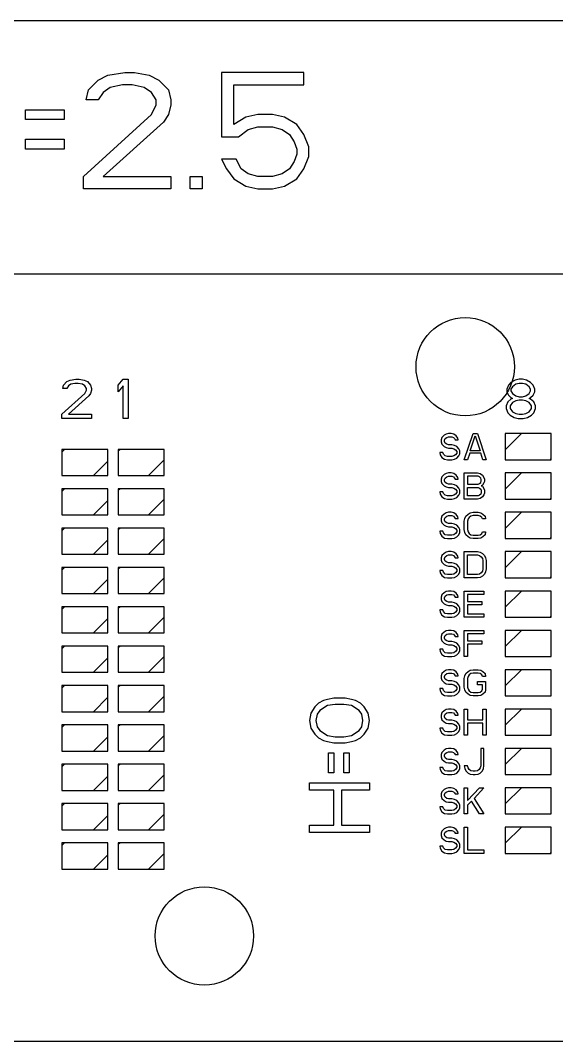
# Model space of a CAD drawing. Header units: millimetres. Extents: x 0 to 594, y 0 to 420.
# Drawn here: x 399.08 to 407.25, y 261.07 to 276.64 of the extents above; entities that cross this region are included whole.
import ezdxf

# ---------------------------------------------------------------- set-up
doc = ezdxf.new("R2010")
doc.units = ezdxf.units.MM
doc.header["$LTSCALE"] = 32.67
doc.layers.add('ASSEM_MEM', color=7, linetype='CONTINUOUS')

msp = doc.modelspace()

# ---------------------------------------------------------------- linework, layer by layer
at = {"layer": 'ASSEM_MEM', "color": 7, "linetype": 'CONTINUOUS'}
for p, q in [((339.092, 276.64), (430.842, 276.64)), ((400.265, 275.731), (400.413, 275.806)), ((400.413, 275.806), (400.671, 275.844)), ((400.671, 275.844), (400.818, 275.844)), ((400.818, 275.844), (401.04, 275.806)), ((401.04, 275.806), (401.187, 275.731)), ((403.4, 275.844), (402.146, 275.844)), ((402.146, 275.844), (402.146, 274.865)), ((403.4, 275.656), (403.4, 275.844)), ((400.118, 275.58), (400.265, 275.731)), ((400.45, 275.618), (400.339, 275.543)), ((400.634, 275.656), (400.45, 275.618)), ((400.781, 275.656), (400.634, 275.656)), ((400.966, 275.618), (400.781, 275.656)), ((401.076, 275.543), (400.966, 275.618)), ((401.187, 275.731), (401.335, 275.58)), ((402.33, 275.656), (403.4, 275.656)), ((402.33, 275.053), (402.33, 275.656)), ((400.081, 275.43), (400.118, 275.58)), ((400.339, 275.543), (400.265, 275.43)), ((401.15, 275.43), (401.076, 275.543)), ((401.335, 275.58), (401.371, 275.43)), ((399.159, 275.279), (399.749, 275.279)), ((399.159, 275.128), (399.159, 275.279)), ((399.749, 275.279), (399.749, 275.128)), ((400.265, 275.43), (400.081, 275.43)), ((401.076, 275.204), (401.15, 275.354)), ((401.15, 275.354), (401.15, 275.43)), ((401.371, 275.354), (401.335, 275.204)), ((401.371, 275.43), (401.371, 275.354)), ((399.749, 275.128), (399.159, 275.128)), ((400.044, 274.262), (401.076, 275.204)), ((401.335, 275.204), (401.261, 275.091)), ((402.515, 275.166), (402.33, 275.053)), ((402.699, 275.204), (402.515, 275.166)), ((402.92, 275.204), (402.699, 275.204)), ((403.105, 275.166), (402.92, 275.204)), ((403.289, 275.053), (403.105, 275.166)), ((401.261, 275.091), (400.339, 274.262)), ((402.404, 274.865), (402.551, 274.978)), ((402.551, 274.978), (402.699, 275.015)), ((402.699, 275.015), (402.92, 275.015)), ((402.92, 275.015), (403.068, 274.978)), ((403.068, 274.978), (403.178, 274.902)), ((403.4, 274.902), (403.289, 275.053)), ((399.159, 274.827), (399.749, 274.827)), ((399.159, 274.676), (399.159, 274.827)), ((399.749, 274.827), (399.749, 274.676)), ((402.146, 274.865), (402.404, 274.865)), ((403.178, 274.902), (403.252, 274.789)), ((403.473, 274.714), (403.4, 274.902)), ((399.749, 274.676), (399.159, 274.676)), ((403.252, 274.789), (403.289, 274.676)), ((403.289, 274.676), (403.289, 274.601)), ((403.473, 274.563), (403.473, 274.714)), ((402.367, 274.526), (402.146, 274.526)), ((402.146, 274.526), (402.22, 274.375)), ((402.441, 274.375), (402.367, 274.526)), ((403.289, 274.601), (403.252, 274.488)), ((403.4, 274.375), (403.473, 274.563)), ((402.22, 274.375), (402.33, 274.225)), ((402.551, 274.3), (402.441, 274.375)), ((403.178, 274.375), (403.068, 274.3)), ((403.252, 274.488), (403.178, 274.375)), ((403.289, 274.225), (403.4, 274.375)), ((400.044, 274.074), (400.044, 274.262)), ((400.339, 274.262), (401.371, 274.262)), ((401.371, 274.262), (401.371, 274.074)), ((401.666, 274.262), (401.851, 274.262)), ((401.666, 274.074), (401.666, 274.262)), ((401.851, 274.262), (401.851, 274.074)), ((402.33, 274.225), (402.515, 274.112)), ((402.699, 274.262), (402.551, 274.3)), ((402.92, 274.262), (402.699, 274.262)), ((403.068, 274.3), (402.92, 274.262)), ((403.105, 274.112), (403.289, 274.225)), ((401.371, 274.074), (400.044, 274.074)), ((401.851, 274.074), (401.666, 274.074)), ((402.515, 274.112), (402.699, 274.074)), ((402.699, 274.074), (402.92, 274.074)), ((402.92, 274.074), (403.105, 274.112)), ((430.842, 272.77), (377.942, 272.77)), ((399.725, 271.029), (399.737, 271.081)), ((399.737, 271.081), (399.787, 271.132)), ((399.787, 271.132), (399.837, 271.157)), ((399.85, 271.093), (399.812, 271.068)), ((399.837, 271.157), (399.925, 271.17)), ((399.912, 271.106), (399.85, 271.093)), ((399.962, 271.106), (399.912, 271.106)), ((399.925, 271.17), (399.975, 271.17)), ((400.025, 271.093), (399.962, 271.106)), ((399.975, 271.17), (400.05, 271.157)), ((400.062, 271.068), (400.025, 271.093)), ((400.05, 271.157), (400.1, 271.132)), ((400.1, 271.132), (400.15, 271.081)), ((400.15, 271.081), (400.162, 271.029)), ((400.572, 271.081), (400.647, 271.17)), ((400.572, 270.978), (400.572, 271.081)), ((400.647, 271.17), (400.722, 271.17)), ((400.722, 271.17), (400.722, 270.57)), ((406.515, 271.081), (406.49, 271.017)), ((406.553, 271.119), (406.515, 271.081)), ((406.615, 271.157), (406.553, 271.119)), ((406.628, 271.093), (406.578, 271.055)), ((406.678, 271.17), (406.615, 271.157)), ((406.678, 271.106), (406.628, 271.093)), ((406.728, 271.17), (406.678, 271.17)), ((406.728, 271.106), (406.678, 271.106)), ((406.79, 271.157), (406.728, 271.17)), ((406.778, 271.093), (406.728, 271.106)), ((406.828, 271.055), (406.778, 271.093)), ((406.853, 271.119), (406.79, 271.157)), ((406.89, 271.081), (406.853, 271.119)), ((406.915, 271.017), (406.89, 271.081)), ((399.712, 270.634), (400.062, 270.953)), ((399.787, 271.029), (399.725, 271.029)), ((399.812, 271.068), (399.787, 271.029)), ((400.087, 271.029), (400.062, 271.068)), ((400.062, 270.953), (400.087, 271.004)), ((400.087, 271.004), (400.087, 271.029)), ((400.15, 270.953), (400.125, 270.915)), ((400.162, 271.004), (400.15, 270.953)), ((400.162, 271.029), (400.162, 271.004)), ((400.647, 271.068), (400.572, 270.978)), ((400.647, 270.57), (400.647, 271.068)), ((406.49, 271.017), (406.49, 270.978)), ((406.49, 270.978), (406.515, 270.927)), ((406.515, 270.927), (406.553, 270.889)), ((406.578, 271.055), (406.553, 271.017)), ((406.553, 271.017), (406.553, 270.991)), ((406.553, 270.991), (406.578, 270.953)), ((406.578, 270.953), (406.628, 270.915)), ((406.778, 270.915), (406.828, 270.953)), ((406.853, 271.017), (406.828, 271.055)), ((406.828, 270.953), (406.853, 270.991)), ((406.853, 270.991), (406.853, 271.017)), ((406.853, 270.889), (406.89, 270.927)), ((406.89, 270.927), (406.915, 270.978)), ((406.915, 270.978), (406.915, 271.017)), ((400.125, 270.915), (399.812, 270.634)), ((406.503, 270.825), (406.478, 270.761)), ((406.553, 270.864), (406.503, 270.825)), ((406.578, 270.812), (406.54, 270.761)), ((406.553, 270.889), (406.578, 270.876)), ((406.578, 270.876), (406.553, 270.864)), ((406.628, 270.838), (406.578, 270.812)), ((406.628, 270.915), (406.678, 270.902)), ((406.678, 270.851), (406.628, 270.838)), ((406.678, 270.902), (406.728, 270.902)), ((406.728, 270.851), (406.678, 270.851)), ((406.728, 270.902), (406.778, 270.915)), ((406.778, 270.838), (406.728, 270.851)), ((406.828, 270.812), (406.778, 270.838)), ((406.828, 270.876), (406.853, 270.889)), ((406.853, 270.864), (406.828, 270.876)), ((406.865, 270.761), (406.828, 270.812)), ((406.903, 270.825), (406.853, 270.864)), ((406.928, 270.761), (406.903, 270.825)), ((399.712, 270.57), (399.712, 270.634)), ((399.812, 270.634), (400.162, 270.634)), ((400.162, 270.634), (400.162, 270.57)), ((406.478, 270.761), (406.478, 270.723)), ((406.478, 270.723), (406.503, 270.659)), ((406.503, 270.659), (406.54, 270.621)), ((406.54, 270.761), (406.54, 270.723)), ((406.54, 270.723), (406.578, 270.672)), ((406.54, 270.621), (406.603, 270.583)), ((406.578, 270.672), (406.628, 270.647)), ((406.628, 270.647), (406.678, 270.634)), ((406.678, 270.634), (406.728, 270.634)), ((406.728, 270.634), (406.778, 270.647)), ((406.778, 270.647), (406.828, 270.672)), ((406.803, 270.583), (406.865, 270.621)), ((406.828, 270.672), (406.865, 270.723)), ((406.865, 270.723), (406.865, 270.761)), ((406.865, 270.621), (406.903, 270.659)), ((406.903, 270.659), (406.928, 270.723)), ((406.928, 270.723), (406.928, 270.761)), ((400.162, 270.57), (399.712, 270.57)), ((400.722, 270.57), (400.647, 270.57)), ((406.603, 270.583), (406.665, 270.57)), ((406.665, 270.57), (406.74, 270.57)), ((406.74, 270.57), (406.803, 270.583)), ((405.534, 270.314), (405.501, 270.28)), ((405.567, 270.331), (405.534, 270.314)), ((405.601, 270.34), (405.567, 270.331)), ((405.642, 270.34), (405.601, 270.34)), ((405.684, 270.331), (405.642, 270.34)), ((405.717, 270.306), (405.684, 270.331)), ((405.742, 270.272), (405.717, 270.306)), ((405.842, 269.94), (405.976, 270.34)), ((405.934, 270.076), (406.009, 270.306)), ((405.976, 270.34), (406.042, 270.34)), ((406.009, 270.306), (406.084, 270.076)), ((406.042, 270.34), (406.176, 269.94)), ((407.167, 270.34), (406.467, 270.34)), ((406.467, 270.34), (406.467, 269.94)), ((406.467, 270.094), (406.713, 270.34)), ((407.167, 269.94), (407.167, 270.34)), ((405.501, 270.28), (405.492, 270.246)), ((405.492, 270.246), (405.492, 270.212)), ((405.492, 270.212), (405.501, 270.178)), ((405.501, 270.178), (405.534, 270.144)), ((405.534, 270.144), (405.567, 270.127)), ((405.542, 270.238), (405.551, 270.263)), ((405.542, 270.221), (405.542, 270.238)), ((405.551, 270.195), (405.542, 270.221)), ((405.551, 270.263), (405.576, 270.28)), ((405.576, 270.178), (405.551, 270.195)), ((405.576, 270.28), (405.601, 270.289)), ((405.601, 270.17), (405.576, 270.178)), ((405.601, 270.289), (405.651, 270.289)), ((405.651, 270.17), (405.601, 270.17)), ((405.651, 270.289), (405.676, 270.28)), ((405.692, 270.161), (405.651, 270.17)), ((405.676, 270.28), (405.692, 270.263)), ((405.692, 270.263), (405.701, 270.246)), ((405.726, 270.144), (405.692, 270.161)), ((405.701, 270.246), (405.751, 270.246)), ((405.759, 270.11), (405.726, 270.144)), ((405.751, 270.246), (405.742, 270.272)), ((400.412, 270.1), (399.712, 270.1)), ((399.712, 270.1), (399.712, 269.7)), ((399.712, 270.059), (399.753, 270.1)), ((400.412, 269.7), (400.412, 270.1)), ((401.272, 270.1), (400.572, 270.1)), ((400.572, 270.1), (400.572, 269.7)), ((400.572, 270.079), (400.593, 270.1)), ((401.272, 269.7), (401.272, 270.1)), ((405.517, 270.051), (405.467, 270.051)), ((405.467, 270.051), (405.476, 270.017)), ((405.476, 270.017), (405.501, 269.974)), ((405.526, 270.025), (405.517, 270.051)), ((405.551, 269.999), (405.526, 270.025)), ((405.584, 269.991), (405.551, 269.999)), ((405.567, 270.127), (405.601, 270.119)), ((405.651, 269.991), (405.584, 269.991)), ((405.601, 270.119), (405.651, 270.119)), ((405.651, 270.119), (405.684, 270.11)), ((405.684, 269.999), (405.651, 269.991)), ((405.684, 270.11), (405.709, 270.093)), ((405.709, 270.017), (405.684, 269.999)), ((405.709, 270.093), (405.726, 270.068)), ((405.726, 270.042), (405.709, 270.017)), ((405.726, 270.068), (405.726, 270.042)), ((405.726, 269.965), (405.759, 269.999)), ((405.776, 270.076), (405.759, 270.11)), ((405.759, 269.999), (405.776, 270.034)), ((405.776, 270.034), (405.776, 270.076)), ((405.926, 270.042), (405.892, 269.94)), ((406.092, 270.042), (405.926, 270.042)), ((406.084, 270.076), (405.934, 270.076)), ((406.126, 269.94), (406.092, 270.042)), ((400.193, 269.7), (400.412, 269.919)), ((401.033, 269.7), (401.272, 269.939)), ((405.501, 269.974), (405.542, 269.948)), ((405.542, 269.948), (405.584, 269.94)), ((405.584, 269.94), (405.651, 269.94)), ((405.651, 269.94), (405.692, 269.948)), ((405.692, 269.948), (405.726, 269.965)), ((405.892, 269.94), (405.842, 269.94)), ((406.176, 269.94), (406.126, 269.94)), ((406.467, 269.94), (407.167, 269.94)), ((407.153, 269.94), (407.167, 269.954)), ((399.712, 269.7), (400.412, 269.7)), ((400.572, 269.7), (401.272, 269.7)), ((405.501, 269.68), (405.492, 269.646)), ((405.534, 269.714), (405.501, 269.68)), ((405.567, 269.731), (405.534, 269.714)), ((405.551, 269.663), (405.576, 269.68)), ((405.601, 269.74), (405.567, 269.731)), ((405.576, 269.68), (405.601, 269.689)), ((405.642, 269.74), (405.601, 269.74)), ((405.601, 269.689), (405.651, 269.689)), ((405.684, 269.731), (405.642, 269.74)), ((405.651, 269.689), (405.676, 269.68)), ((405.676, 269.68), (405.692, 269.663)), ((405.717, 269.706), (405.684, 269.731)), ((405.742, 269.672), (405.717, 269.706)), ((405.842, 269.74), (406.042, 269.74)), ((405.842, 269.34), (405.842, 269.74)), ((406.051, 269.689), (405.892, 269.689)), ((405.892, 269.689), (405.892, 269.57)), ((406.042, 269.74), (406.084, 269.731)), ((406.076, 269.68), (406.051, 269.689)), ((406.092, 269.663), (406.076, 269.68)), ((406.084, 269.731), (406.117, 269.706)), ((406.117, 269.706), (406.142, 269.672)), ((407.167, 269.74), (406.467, 269.74)), ((406.467, 269.74), (406.467, 269.34)), ((406.467, 269.494), (406.713, 269.74)), ((407.167, 269.34), (407.167, 269.74)), ((405.492, 269.646), (405.492, 269.612)), ((405.492, 269.612), (405.501, 269.578)), ((405.501, 269.578), (405.534, 269.544)), ((405.534, 269.544), (405.567, 269.527)), ((405.542, 269.638), (405.551, 269.663)), ((405.542, 269.621), (405.542, 269.638)), ((405.551, 269.595), (405.542, 269.621)), ((405.576, 269.578), (405.551, 269.595)), ((405.567, 269.527), (405.601, 269.519)), ((405.601, 269.57), (405.576, 269.578)), ((405.651, 269.57), (405.601, 269.57)), ((405.601, 269.519), (405.651, 269.519)), ((405.692, 269.561), (405.651, 269.57)), ((405.651, 269.519), (405.684, 269.51)), ((405.692, 269.663), (405.701, 269.646)), ((405.726, 269.544), (405.692, 269.561)), ((405.701, 269.646), (405.751, 269.646)), ((405.759, 269.51), (405.726, 269.544)), ((405.751, 269.646), (405.742, 269.672)), ((405.892, 269.57), (406.051, 269.57)), ((405.892, 269.519), (406.051, 269.519)), ((405.892, 269.391), (405.892, 269.519)), ((406.051, 269.57), (406.076, 269.578)), ((406.051, 269.519), (406.076, 269.51)), ((406.076, 269.578), (406.092, 269.595)), ((406.101, 269.638), (406.092, 269.663)), ((406.092, 269.595), (406.101, 269.621)), ((406.101, 269.621), (406.101, 269.638)), ((406.117, 269.553), (406.101, 269.544)), ((406.101, 269.544), (406.117, 269.536)), ((406.142, 269.587), (406.117, 269.553)), ((406.117, 269.536), (406.142, 269.502)), ((406.142, 269.672), (406.151, 269.646)), ((406.151, 269.612), (406.142, 269.587)), ((406.151, 269.646), (406.151, 269.612)), ((400.412, 269.5), (399.712, 269.5)), ((399.712, 269.5), (399.712, 269.1)), ((399.712, 269.459), (399.753, 269.5)), ((400.412, 269.1), (400.412, 269.5)), ((401.272, 269.5), (400.572, 269.5)), ((400.572, 269.5), (400.572, 269.1)), ((400.572, 269.479), (400.593, 269.5)), ((401.272, 269.1), (401.272, 269.5)), ((405.517, 269.451), (405.467, 269.451)), ((405.467, 269.451), (405.476, 269.417)), ((405.476, 269.417), (405.501, 269.374)), ((405.501, 269.374), (405.542, 269.348)), ((405.526, 269.425), (405.517, 269.451)), ((405.551, 269.399), (405.526, 269.425)), ((405.584, 269.391), (405.551, 269.399)), ((405.651, 269.391), (405.584, 269.391)), ((405.684, 269.399), (405.651, 269.391)), ((405.684, 269.51), (405.709, 269.493)), ((405.709, 269.417), (405.684, 269.399)), ((405.692, 269.348), (405.726, 269.365)), ((405.709, 269.493), (405.726, 269.468)), ((405.726, 269.442), (405.709, 269.417)), ((405.726, 269.468), (405.726, 269.442)), ((405.726, 269.365), (405.759, 269.399)), ((405.776, 269.476), (405.759, 269.51)), ((405.759, 269.399), (405.776, 269.434)), ((405.776, 269.434), (405.776, 269.476)), ((406.051, 269.391), (405.892, 269.391)), ((406.076, 269.399), (406.051, 269.391)), ((406.076, 269.51), (406.092, 269.493)), ((406.092, 269.417), (406.076, 269.399)), ((406.117, 269.374), (406.084, 269.348)), ((406.092, 269.493), (406.101, 269.468)), ((406.101, 269.442), (406.092, 269.417)), ((406.101, 269.468), (406.101, 269.442)), ((406.142, 269.408), (406.117, 269.374)), ((406.142, 269.502), (406.151, 269.476)), ((406.151, 269.434), (406.142, 269.408)), ((406.151, 269.476), (406.151, 269.434)), ((400.193, 269.1), (400.412, 269.319)), ((401.033, 269.1), (401.272, 269.339)), ((405.542, 269.348), (405.584, 269.34)), ((405.584, 269.34), (405.651, 269.34)), ((405.651, 269.34), (405.692, 269.348)), ((406.042, 269.34), (405.842, 269.34)), ((406.084, 269.348), (406.042, 269.34)), ((406.467, 269.34), (407.167, 269.34)), ((407.153, 269.34), (407.167, 269.354)), ((399.712, 269.1), (400.412, 269.1)), ((400.572, 269.1), (401.272, 269.1)), ((405.501, 269.08), (405.492, 269.046)), ((405.534, 269.114), (405.501, 269.08)), ((405.567, 269.131), (405.534, 269.114)), ((405.542, 269.038), (405.551, 269.063)), ((405.551, 269.063), (405.576, 269.08)), ((405.601, 269.14), (405.567, 269.131)), ((405.576, 269.08), (405.601, 269.089)), ((405.642, 269.14), (405.601, 269.14)), ((405.601, 269.089), (405.651, 269.089)), ((405.684, 269.131), (405.642, 269.14)), ((405.651, 269.089), (405.676, 269.08)), ((405.676, 269.08), (405.692, 269.063)), ((405.717, 269.106), (405.684, 269.131)), ((405.692, 269.063), (405.701, 269.046)), ((405.742, 269.072), (405.717, 269.106)), ((405.751, 269.046), (405.742, 269.072)), ((405.851, 269.046), (405.867, 269.08)), ((405.867, 269.08), (405.901, 269.114)), ((405.901, 269.114), (405.934, 269.131)), ((405.917, 269.063), (405.901, 269.038)), ((405.942, 269.08), (405.917, 269.063)), ((405.934, 269.131), (405.976, 269.14)), ((405.976, 269.089), (405.942, 269.08)), ((405.976, 269.14), (406.051, 269.14)), ((406.051, 269.089), (405.976, 269.089)), ((406.051, 269.14), (406.092, 269.131)), ((406.084, 269.08), (406.051, 269.089)), ((406.109, 269.063), (406.084, 269.08)), ((406.092, 269.131), (406.126, 269.114)), ((406.117, 269.038), (406.109, 269.063)), ((406.126, 269.114), (406.159, 269.08)), ((406.159, 269.08), (406.167, 269.038)), ((407.167, 269.14), (406.467, 269.14)), ((406.467, 269.14), (406.467, 268.74)), ((406.467, 268.894), (406.713, 269.14)), ((407.167, 268.74), (407.167, 269.14)), ((400.412, 268.9), (399.712, 268.9)), ((399.712, 268.9), (399.712, 268.5)), ((399.712, 268.859), (399.753, 268.9)), ((400.412, 268.5), (400.412, 268.9)), ((401.272, 268.9), (400.572, 268.9)), ((400.572, 268.9), (400.572, 268.5)), ((400.572, 268.879), (400.593, 268.9)), ((401.272, 268.5), (401.272, 268.9)), ((405.492, 269.046), (405.492, 269.012)), ((405.492, 269.012), (405.501, 268.978)), ((405.501, 268.978), (405.534, 268.944)), ((405.534, 268.944), (405.567, 268.927)), ((405.542, 269.021), (405.542, 269.038)), ((405.551, 268.995), (405.542, 269.021)), ((405.576, 268.978), (405.551, 268.995)), ((405.567, 268.927), (405.601, 268.919)), ((405.601, 268.97), (405.576, 268.978)), ((405.651, 268.97), (405.601, 268.97)), ((405.601, 268.919), (405.651, 268.919)), ((405.692, 268.961), (405.651, 268.97)), ((405.651, 268.919), (405.684, 268.91)), ((405.684, 268.91), (405.709, 268.893)), ((405.726, 268.944), (405.692, 268.961)), ((405.701, 269.046), (405.751, 269.046)), ((405.759, 268.91), (405.726, 268.944)), ((405.776, 268.876), (405.759, 268.91)), ((405.842, 269.004), (405.851, 269.046)), ((405.842, 268.876), (405.842, 269.004)), ((405.901, 269.038), (405.892, 269.004)), ((405.892, 269.004), (405.892, 268.876)), ((406.167, 269.038), (406.117, 269.038)), ((401.033, 268.5), (401.272, 268.739)), ((405.517, 268.851), (405.467, 268.851)), ((405.467, 268.851), (405.476, 268.817)), ((405.476, 268.817), (405.501, 268.774)), ((405.501, 268.774), (405.542, 268.748)), ((405.526, 268.825), (405.517, 268.851)), ((405.551, 268.799), (405.526, 268.825)), ((405.542, 268.748), (405.584, 268.74)), ((405.584, 268.791), (405.551, 268.799)), ((405.651, 268.791), (405.584, 268.791)), ((405.584, 268.74), (405.651, 268.74)), ((405.684, 268.799), (405.651, 268.791)), ((405.651, 268.74), (405.692, 268.748)), ((405.709, 268.817), (405.684, 268.799)), ((405.692, 268.748), (405.726, 268.765)), ((405.709, 268.893), (405.726, 268.868)), ((405.726, 268.842), (405.709, 268.817)), ((405.726, 268.868), (405.726, 268.842)), ((405.726, 268.765), (405.759, 268.799)), ((405.759, 268.799), (405.776, 268.834)), ((405.776, 268.834), (405.776, 268.876)), ((405.851, 268.834), (405.842, 268.876)), ((405.867, 268.799), (405.851, 268.834)), ((405.901, 268.765), (405.867, 268.799)), ((405.892, 268.876), (405.901, 268.842)), ((405.901, 268.842), (405.917, 268.817)), ((405.934, 268.748), (405.901, 268.765)), ((405.917, 268.817), (405.942, 268.799)), ((405.976, 268.74), (405.934, 268.748)), ((405.942, 268.799), (405.976, 268.791)), ((405.976, 268.791), (406.051, 268.791)), ((406.051, 268.74), (405.976, 268.74)), ((406.051, 268.791), (406.084, 268.799)), ((406.092, 268.748), (406.051, 268.74)), ((406.084, 268.799), (406.109, 268.817)), ((406.126, 268.765), (406.092, 268.748)), ((406.109, 268.817), (406.117, 268.842)), ((406.117, 268.842), (406.167, 268.842)), ((406.159, 268.799), (406.126, 268.765)), ((406.167, 268.842), (406.159, 268.799)), ((406.467, 268.74), (407.167, 268.74)), ((407.153, 268.74), (407.167, 268.754)), ((400.193, 268.5), (400.412, 268.719)), ((399.712, 268.5), (400.412, 268.5)), ((400.572, 268.5), (401.272, 268.5)), ((405.501, 268.48), (405.492, 268.446)), ((405.492, 268.446), (405.492, 268.412)), ((405.534, 268.514), (405.501, 268.48)), ((405.567, 268.531), (405.534, 268.514)), ((405.542, 268.438), (405.551, 268.463)), ((405.542, 268.421), (405.542, 268.438)), ((405.551, 268.463), (405.576, 268.48)), ((405.601, 268.54), (405.567, 268.531)), ((405.576, 268.48), (405.601, 268.489)), ((405.642, 268.54), (405.601, 268.54)), ((405.601, 268.489), (405.651, 268.489)), ((405.684, 268.531), (405.642, 268.54)), ((405.651, 268.489), (405.676, 268.48)), ((405.676, 268.48), (405.692, 268.463)), ((405.717, 268.506), (405.684, 268.531)), ((405.692, 268.463), (405.701, 268.446)), ((405.701, 268.446), (405.751, 268.446)), ((405.742, 268.472), (405.717, 268.506)), ((405.751, 268.446), (405.742, 268.472)), ((405.842, 268.54), (406.042, 268.54)), ((405.842, 268.14), (405.842, 268.54)), ((405.892, 268.489), (406.042, 268.489)), ((405.892, 268.191), (405.892, 268.489)), ((406.042, 268.54), (406.084, 268.531)), ((406.042, 268.489), (406.076, 268.48)), ((406.076, 268.48), (406.101, 268.463)), ((406.084, 268.531), (406.117, 268.514)), ((406.101, 268.463), (406.117, 268.438)), ((406.117, 268.514), (406.151, 268.48)), ((406.117, 268.438), (406.126, 268.404)), ((406.151, 268.48), (406.167, 268.446)), ((406.167, 268.446), (406.176, 268.404)), ((407.167, 268.54), (406.467, 268.54)), ((406.467, 268.54), (406.467, 268.14)), ((406.467, 268.294), (406.713, 268.54)), ((407.167, 268.14), (407.167, 268.54)), ((400.412, 268.3), (399.712, 268.3)), ((399.712, 268.3), (399.712, 267.9)), ((399.712, 268.259), (399.753, 268.3)), ((400.412, 267.9), (400.412, 268.3)), ((401.272, 268.3), (400.572, 268.3)), ((400.572, 268.3), (400.572, 267.9)), ((400.572, 268.279), (400.593, 268.3)), ((401.272, 267.9), (401.272, 268.3)), ((405.492, 268.412), (405.501, 268.378)), ((405.501, 268.378), (405.534, 268.344)), ((405.534, 268.344), (405.567, 268.327)), ((405.551, 268.395), (405.542, 268.421)), ((405.576, 268.378), (405.551, 268.395)), ((405.567, 268.327), (405.601, 268.319)), ((405.601, 268.37), (405.576, 268.378)), ((405.651, 268.37), (405.601, 268.37)), ((405.601, 268.319), (405.651, 268.319)), ((405.692, 268.361), (405.651, 268.37)), ((405.651, 268.319), (405.684, 268.31)), ((405.684, 268.31), (405.709, 268.293)), ((405.726, 268.344), (405.692, 268.361)), ((405.709, 268.293), (405.726, 268.268)), ((405.759, 268.31), (405.726, 268.344)), ((405.776, 268.276), (405.759, 268.31)), ((405.776, 268.234), (405.776, 268.276)), ((406.126, 268.276), (406.117, 268.242)), ((406.126, 268.404), (406.126, 268.276)), ((406.176, 268.276), (406.167, 268.234)), ((406.176, 268.404), (406.176, 268.276)), ((400.193, 267.9), (400.412, 268.119)), ((401.033, 267.9), (401.272, 268.139)), ((405.517, 268.251), (405.467, 268.251)), ((405.467, 268.251), (405.476, 268.217)), ((405.476, 268.217), (405.501, 268.174)), ((405.501, 268.174), (405.542, 268.148)), ((405.526, 268.225), (405.517, 268.251)), ((405.551, 268.199), (405.526, 268.225)), ((405.542, 268.148), (405.584, 268.14)), ((405.584, 268.191), (405.551, 268.199)), ((405.651, 268.191), (405.584, 268.191)), ((405.584, 268.14), (405.651, 268.14)), ((405.684, 268.199), (405.651, 268.191)), ((405.651, 268.14), (405.692, 268.148)), ((405.709, 268.217), (405.684, 268.199)), ((405.692, 268.148), (405.726, 268.165)), ((405.726, 268.242), (405.709, 268.217)), ((405.726, 268.268), (405.726, 268.242)), ((405.726, 268.165), (405.759, 268.199)), ((405.759, 268.199), (405.776, 268.234)), ((406.042, 268.14), (405.842, 268.14)), ((406.042, 268.191), (405.892, 268.191)), ((406.076, 268.199), (406.042, 268.191)), ((406.084, 268.148), (406.042, 268.14)), ((406.101, 268.217), (406.076, 268.199)), ((406.117, 268.165), (406.084, 268.148)), ((406.117, 268.242), (406.101, 268.217)), ((406.151, 268.199), (406.117, 268.165)), ((406.167, 268.234), (406.151, 268.199)), ((406.467, 268.14), (407.167, 268.14)), ((407.153, 268.14), (407.167, 268.154)), ((399.712, 267.9), (400.412, 267.9)), ((400.572, 267.9), (401.272, 267.9)), ((405.501, 267.88), (405.492, 267.846)), ((405.492, 267.846), (405.492, 267.812)), ((405.492, 267.812), (405.501, 267.778)), ((405.534, 267.914), (405.501, 267.88)), ((405.567, 267.931), (405.534, 267.914)), ((405.542, 267.838), (405.551, 267.863)), ((405.542, 267.821), (405.542, 267.838)), ((405.551, 267.795), (405.542, 267.821)), ((405.551, 267.863), (405.576, 267.88)), ((405.601, 267.94), (405.567, 267.931)), ((405.576, 267.88), (405.601, 267.889)), ((405.642, 267.94), (405.601, 267.94)), ((405.601, 267.889), (405.651, 267.889)), ((405.684, 267.931), (405.642, 267.94)), ((405.651, 267.889), (405.676, 267.88)), ((405.676, 267.88), (405.692, 267.863)), ((405.717, 267.906), (405.684, 267.931)), ((405.692, 267.863), (405.701, 267.846)), ((405.701, 267.846), (405.751, 267.846)), ((405.742, 267.872), (405.717, 267.906)), ((405.751, 267.846), (405.742, 267.872)), ((405.842, 267.94), (406.142, 267.94)), ((405.842, 267.54), (405.842, 267.94)), ((406.142, 267.889), (405.892, 267.889)), ((405.892, 267.889), (405.892, 267.778)), ((406.142, 267.94), (406.142, 267.889)), ((407.167, 267.94), (406.467, 267.94)), ((406.467, 267.94), (406.467, 267.54)), ((406.467, 267.694), (406.713, 267.94)), ((407.167, 267.54), (407.167, 267.94)), ((400.412, 267.7), (399.712, 267.7)), ((399.712, 267.7), (399.712, 267.3)), ((399.712, 267.659), (399.753, 267.7)), ((400.412, 267.3), (400.412, 267.7)), ((401.272, 267.7), (400.572, 267.7)), ((400.572, 267.7), (400.572, 267.3)), ((400.572, 267.679), (400.593, 267.7)), ((401.272, 267.3), (401.272, 267.7)), ((405.517, 267.651), (405.467, 267.651)), ((405.467, 267.651), (405.476, 267.617)), ((405.501, 267.778), (405.534, 267.744)), ((405.526, 267.625), (405.517, 267.651)), ((405.534, 267.744), (405.567, 267.727)), ((405.576, 267.778), (405.551, 267.795)), ((405.567, 267.727), (405.601, 267.719)), ((405.601, 267.77), (405.576, 267.778)), ((405.651, 267.77), (405.601, 267.77)), ((405.601, 267.719), (405.651, 267.719)), ((405.692, 267.761), (405.651, 267.77)), ((405.651, 267.719), (405.684, 267.71)), ((405.684, 267.71), (405.709, 267.693)), ((405.726, 267.744), (405.692, 267.761)), ((405.709, 267.693), (405.726, 267.668)), ((405.759, 267.71), (405.726, 267.744)), ((405.726, 267.668), (405.726, 267.642)), ((405.776, 267.676), (405.759, 267.71)), ((405.776, 267.634), (405.776, 267.676)), ((405.892, 267.778), (406.109, 267.778)), ((406.109, 267.727), (405.892, 267.727)), ((405.892, 267.727), (405.892, 267.591)), ((406.109, 267.778), (406.109, 267.727)), ((400.193, 267.3), (400.412, 267.519)), ((401.033, 267.3), (401.272, 267.539)), ((405.476, 267.617), (405.501, 267.574)), ((405.501, 267.574), (405.542, 267.548)), ((405.551, 267.599), (405.526, 267.625)), ((405.542, 267.548), (405.584, 267.54)), ((405.584, 267.591), (405.551, 267.599)), ((405.651, 267.591), (405.584, 267.591)), ((405.584, 267.54), (405.651, 267.54)), ((405.684, 267.599), (405.651, 267.591)), ((405.651, 267.54), (405.692, 267.548)), ((405.709, 267.617), (405.684, 267.599)), ((405.692, 267.548), (405.726, 267.565)), ((405.726, 267.642), (405.709, 267.617)), ((405.726, 267.565), (405.759, 267.599)), ((405.759, 267.599), (405.776, 267.634)), ((406.142, 267.54), (405.842, 267.54)), ((405.892, 267.591), (406.142, 267.591)), ((406.142, 267.591), (406.142, 267.54)), ((406.467, 267.54), (407.167, 267.54)), ((407.153, 267.54), (407.167, 267.554)), ((405.601, 267.34), (405.567, 267.331)), ((405.642, 267.34), (405.601, 267.34)), ((405.684, 267.331), (405.642, 267.34)), ((405.842, 267.34), (406.142, 267.34)), ((405.842, 266.94), (405.842, 267.34)), ((406.142, 267.34), (406.142, 267.289)), ((407.167, 267.34), (406.467, 267.34)), ((406.467, 267.34), (406.467, 266.94)), ((406.467, 267.094), (406.713, 267.34)), ((407.167, 266.94), (407.167, 267.34)), ((399.712, 267.3), (400.412, 267.3)), ((400.572, 267.3), (401.272, 267.3)), ((405.501, 267.28), (405.492, 267.246)), ((405.492, 267.246), (405.492, 267.212)), ((405.492, 267.212), (405.501, 267.178)), ((405.534, 267.314), (405.501, 267.28)), ((405.567, 267.331), (405.534, 267.314)), ((405.542, 267.238), (405.551, 267.263)), ((405.542, 267.221), (405.542, 267.238)), ((405.551, 267.195), (405.542, 267.221)), ((405.551, 267.263), (405.576, 267.28)), ((405.576, 267.178), (405.551, 267.195)), ((405.576, 267.28), (405.601, 267.289)), ((405.601, 267.289), (405.651, 267.289)), ((405.651, 267.289), (405.676, 267.28)), ((405.676, 267.28), (405.692, 267.263)), ((405.717, 267.306), (405.684, 267.331)), ((405.692, 267.263), (405.701, 267.246)), ((405.701, 267.246), (405.751, 267.246)), ((405.742, 267.272), (405.717, 267.306)), ((405.751, 267.246), (405.742, 267.272)), ((406.142, 267.289), (405.892, 267.289)), ((405.892, 267.289), (405.892, 267.178)), ((400.412, 267.1), (399.712, 267.1)), ((399.712, 267.1), (399.712, 266.7)), ((399.712, 267.059), (399.753, 267.1)), ((400.412, 266.7), (400.412, 267.1)), ((401.272, 267.1), (400.572, 267.1)), ((400.572, 267.1), (400.572, 266.7)), ((400.572, 267.079), (400.593, 267.1)), ((401.272, 266.7), (401.272, 267.1)), ((405.517, 267.051), (405.467, 267.051)), ((405.467, 267.051), (405.476, 267.017)), ((405.501, 267.178), (405.534, 267.144)), ((405.526, 267.025), (405.517, 267.051)), ((405.534, 267.144), (405.567, 267.127)), ((405.567, 267.127), (405.601, 267.119)), ((405.601, 267.17), (405.576, 267.178)), ((405.651, 267.17), (405.601, 267.17)), ((405.601, 267.119), (405.651, 267.119)), ((405.692, 267.161), (405.651, 267.17)), ((405.651, 267.119), (405.684, 267.11)), ((405.684, 267.11), (405.709, 267.093)), ((405.726, 267.144), (405.692, 267.161)), ((405.709, 267.093), (405.726, 267.068)), ((405.726, 267.042), (405.709, 267.017)), ((405.759, 267.11), (405.726, 267.144)), ((405.726, 267.068), (405.726, 267.042)), ((405.776, 267.076), (405.759, 267.11)), ((405.759, 266.999), (405.776, 267.034)), ((405.776, 267.034), (405.776, 267.076)), ((405.892, 267.178), (406.109, 267.178)), ((406.109, 267.127), (405.892, 267.127)), ((405.892, 267.127), (405.892, 266.94)), ((406.109, 267.178), (406.109, 267.127)), ((400.193, 266.7), (400.412, 266.919)), ((401.033, 266.7), (401.272, 266.939)), ((405.476, 267.017), (405.501, 266.974)), ((405.501, 266.974), (405.542, 266.948)), ((405.551, 266.999), (405.526, 267.025)), ((405.542, 266.948), (405.584, 266.94)), ((405.584, 266.991), (405.551, 266.999)), ((405.651, 266.991), (405.584, 266.991)), ((405.584, 266.94), (405.651, 266.94)), ((405.684, 266.999), (405.651, 266.991)), ((405.651, 266.94), (405.692, 266.948)), ((405.709, 267.017), (405.684, 266.999)), ((405.692, 266.948), (405.726, 266.965)), ((405.726, 266.965), (405.759, 266.999)), ((405.892, 266.94), (405.842, 266.94)), ((406.467, 266.94), (407.167, 266.94)), ((407.153, 266.94), (407.167, 266.954)), ((405.534, 266.714), (405.501, 266.68)), ((405.567, 266.731), (405.534, 266.714)), ((405.601, 266.74), (405.567, 266.731)), ((405.642, 266.74), (405.601, 266.74)), ((405.684, 266.731), (405.642, 266.74)), ((405.717, 266.706), (405.684, 266.731)), ((405.867, 266.68), (405.901, 266.714)), ((405.901, 266.714), (405.934, 266.731)), ((405.934, 266.731), (405.976, 266.74)), ((405.976, 266.74), (406.051, 266.74)), ((406.051, 266.74), (406.092, 266.731)), ((406.092, 266.731), (406.126, 266.714)), ((406.126, 266.714), (406.159, 266.68)), ((407.167, 266.74), (406.467, 266.74)), ((406.467, 266.74), (406.467, 266.34)), ((406.467, 266.494), (406.713, 266.74)), ((407.167, 266.34), (407.167, 266.74)), ((399.712, 266.7), (400.412, 266.7)), ((400.572, 266.7), (401.272, 266.7)), ((405.501, 266.68), (405.492, 266.646)), ((405.492, 266.646), (405.492, 266.612)), ((405.492, 266.612), (405.501, 266.578)), ((405.501, 266.578), (405.534, 266.544)), ((405.542, 266.638), (405.551, 266.663)), ((405.542, 266.621), (405.542, 266.638)), ((405.551, 266.595), (405.542, 266.621)), ((405.551, 266.663), (405.576, 266.68)), ((405.576, 266.578), (405.551, 266.595)), ((405.576, 266.68), (405.601, 266.689)), ((405.601, 266.57), (405.576, 266.578)), ((405.601, 266.689), (405.651, 266.689)), ((405.651, 266.57), (405.601, 266.57)), ((405.651, 266.689), (405.676, 266.68)), ((405.692, 266.561), (405.651, 266.57)), ((405.676, 266.68), (405.692, 266.663)), ((405.692, 266.663), (405.701, 266.646)), ((405.726, 266.544), (405.692, 266.561)), ((405.701, 266.646), (405.751, 266.646)), ((405.742, 266.672), (405.717, 266.706)), ((405.751, 266.646), (405.742, 266.672)), ((405.842, 266.604), (405.851, 266.646)), ((405.842, 266.476), (405.842, 266.604)), ((405.851, 266.646), (405.867, 266.68)), ((405.901, 266.638), (405.892, 266.604)), ((405.892, 266.604), (405.892, 266.476)), ((405.917, 266.663), (405.901, 266.638)), ((405.942, 266.68), (405.917, 266.663)), ((405.976, 266.689), (405.942, 266.68)), ((406.051, 266.689), (405.976, 266.689)), ((406.042, 266.561), (406.167, 266.561)), ((406.042, 266.51), (406.042, 266.561)), ((406.084, 266.68), (406.051, 266.689)), ((406.109, 266.663), (406.084, 266.68)), ((406.117, 266.638), (406.109, 266.663)), ((406.167, 266.638), (406.117, 266.638)), ((406.159, 266.68), (406.167, 266.638)), ((406.167, 266.561), (406.167, 266.434)), ((400.412, 266.5), (399.712, 266.5)), ((399.712, 266.5), (399.712, 266.1)), ((399.712, 266.459), (399.753, 266.5)), ((400.412, 266.1), (400.412, 266.5)), ((401.272, 266.5), (400.572, 266.5)), ((400.572, 266.5), (400.572, 266.1)), ((400.572, 266.479), (400.593, 266.5)), ((401.272, 266.1), (401.272, 266.5)), ((405.517, 266.451), (405.467, 266.451)), ((405.467, 266.451), (405.476, 266.417)), ((405.476, 266.417), (405.501, 266.374)), ((405.526, 266.425), (405.517, 266.451)), ((405.551, 266.399), (405.526, 266.425)), ((405.534, 266.544), (405.567, 266.527)), ((405.567, 266.527), (405.601, 266.519)), ((405.601, 266.519), (405.651, 266.519)), ((405.651, 266.519), (405.684, 266.51)), ((405.684, 266.51), (405.709, 266.493)), ((405.709, 266.417), (405.684, 266.399)), ((405.709, 266.493), (405.726, 266.468)), ((405.726, 266.442), (405.709, 266.417)), ((405.759, 266.51), (405.726, 266.544)), ((405.726, 266.468), (405.726, 266.442)), ((405.776, 266.476), (405.759, 266.51)), ((405.759, 266.399), (405.776, 266.434)), ((405.776, 266.434), (405.776, 266.476)), ((405.851, 266.434), (405.842, 266.476)), ((405.867, 266.399), (405.851, 266.434)), ((405.892, 266.476), (405.901, 266.442)), ((405.901, 266.442), (405.917, 266.417)), ((405.917, 266.417), (405.942, 266.399)), ((406.117, 266.51), (406.042, 266.51)), ((406.084, 266.399), (406.109, 266.417)), ((406.109, 266.417), (406.117, 266.442)), ((406.117, 266.442), (406.117, 266.51)), ((406.167, 266.434), (406.159, 266.399)), ((400.193, 266.1), (400.412, 266.319)), ((401.033, 266.1), (401.272, 266.339)), ((403.699, 266.268), (403.621, 266.23)), ((403.757, 266.287), (403.699, 266.268)), ((403.853, 266.306), (403.757, 266.287)), ((404.028, 266.306), (403.853, 266.306)), ((404.124, 266.287), (404.028, 266.306)), ((404.183, 266.268), (404.124, 266.287)), ((404.26, 266.23), (404.183, 266.268)), ((405.501, 266.374), (405.542, 266.348)), ((405.542, 266.348), (405.584, 266.34)), ((405.584, 266.391), (405.551, 266.399)), ((405.651, 266.391), (405.584, 266.391)), ((405.584, 266.34), (405.651, 266.34)), ((405.684, 266.399), (405.651, 266.391)), ((405.651, 266.34), (405.692, 266.348)), ((405.692, 266.348), (405.726, 266.365)), ((405.726, 266.365), (405.759, 266.399)), ((405.901, 266.365), (405.867, 266.399)), ((405.934, 266.348), (405.901, 266.365)), ((405.976, 266.34), (405.934, 266.348)), ((405.942, 266.399), (405.976, 266.391)), ((405.976, 266.391), (406.051, 266.391)), ((406.051, 266.34), (405.976, 266.34)), ((406.051, 266.391), (406.084, 266.399)), ((406.092, 266.348), (406.051, 266.34)), ((406.126, 266.365), (406.092, 266.348)), ((406.159, 266.399), (406.126, 266.365)), ((406.467, 266.34), (407.167, 266.34)), ((407.153, 266.34), (407.167, 266.354)), ((399.712, 266.1), (400.412, 266.1)), ((400.572, 266.1), (401.272, 266.1)), ((403.563, 266.173), (403.505, 266.079)), ((403.621, 266.23), (403.563, 266.173)), ((403.64, 266.116), (403.602, 266.06)), ((403.757, 266.192), (403.64, 266.116)), ((403.873, 266.211), (403.757, 266.192)), ((404.008, 266.211), (403.873, 266.211)), ((404.124, 266.192), (404.008, 266.211)), ((404.241, 266.116), (404.124, 266.192)), ((404.279, 266.06), (404.241, 266.116)), ((404.318, 266.173), (404.26, 266.23)), ((404.376, 266.079), (404.318, 266.173)), ((405.534, 266.114), (405.501, 266.08)), ((405.567, 266.131), (405.534, 266.114)), ((405.601, 266.14), (405.567, 266.131)), ((405.642, 266.14), (405.601, 266.14)), ((405.684, 266.131), (405.642, 266.14)), ((405.717, 266.106), (405.684, 266.131)), ((405.742, 266.072), (405.717, 266.106)), ((405.842, 266.14), (405.892, 266.14)), ((405.842, 265.74), (405.842, 266.14)), ((405.892, 266.14), (405.892, 265.978)), ((406.126, 266.14), (406.176, 266.14)), ((406.126, 265.978), (406.126, 266.14)), ((406.176, 266.14), (406.176, 265.74)), ((407.167, 266.14), (406.467, 266.14)), ((406.467, 266.14), (406.467, 265.74)), ((406.467, 265.894), (406.713, 266.14)), ((407.167, 265.74), (407.167, 266.14)), ((403.505, 266.079), (403.486, 265.965)), ((403.486, 265.965), (403.505, 265.851)), ((403.602, 266.06), (403.582, 265.965)), ((403.582, 265.965), (403.602, 265.87)), ((404.299, 265.965), (404.279, 266.06)), ((404.279, 265.87), (404.299, 265.965)), ((404.396, 265.965), (404.376, 266.079)), ((404.376, 265.851), (404.396, 265.965)), ((405.501, 266.08), (405.492, 266.046)), ((405.492, 266.046), (405.492, 266.012)), ((405.492, 266.012), (405.501, 265.978)), ((405.501, 265.978), (405.534, 265.944)), ((405.534, 265.944), (405.567, 265.927)), ((405.542, 266.038), (405.551, 266.063)), ((405.542, 266.021), (405.542, 266.038)), ((405.551, 265.995), (405.542, 266.021)), ((405.551, 266.063), (405.576, 266.08)), ((405.576, 265.978), (405.551, 265.995)), ((405.576, 266.08), (405.601, 266.089)), ((405.601, 265.97), (405.576, 265.978)), ((405.601, 266.089), (405.651, 266.089)), ((405.651, 265.97), (405.601, 265.97)), ((405.651, 266.089), (405.676, 266.08)), ((405.692, 265.961), (405.651, 265.97)), ((405.676, 266.08), (405.692, 266.063)), ((405.692, 266.063), (405.701, 266.046)), ((405.726, 265.944), (405.692, 265.961)), ((405.701, 266.046), (405.751, 266.046)), ((405.759, 265.91), (405.726, 265.944)), ((405.751, 266.046), (405.742, 266.072)), ((405.892, 265.978), (406.126, 265.978)), ((400.412, 265.9), (399.712, 265.9)), ((399.712, 265.9), (399.712, 265.5)), ((399.712, 265.859), (399.753, 265.9)), ((400.412, 265.5), (400.412, 265.9)), ((401.272, 265.9), (400.572, 265.9)), ((400.572, 265.9), (400.572, 265.5)), ((400.572, 265.879), (400.593, 265.9)), ((401.272, 265.5), (401.272, 265.9)), ((403.505, 265.851), (403.563, 265.756)), ((403.602, 265.87), (403.64, 265.813)), ((403.64, 265.813), (403.757, 265.737)), ((404.124, 265.737), (404.241, 265.813)), ((404.241, 265.813), (404.279, 265.87)), ((404.318, 265.756), (404.376, 265.851)), ((405.517, 265.851), (405.467, 265.851)), ((405.467, 265.851), (405.476, 265.817)), ((405.476, 265.817), (405.501, 265.774)), ((405.526, 265.825), (405.517, 265.851)), ((405.551, 265.799), (405.526, 265.825)), ((405.584, 265.791), (405.551, 265.799)), ((405.567, 265.927), (405.601, 265.919)), ((405.651, 265.791), (405.584, 265.791)), ((405.601, 265.919), (405.651, 265.919)), ((405.651, 265.919), (405.684, 265.91)), ((405.684, 265.799), (405.651, 265.791)), ((405.684, 265.91), (405.709, 265.893)), ((405.709, 265.817), (405.684, 265.799)), ((405.709, 265.893), (405.726, 265.868)), ((405.726, 265.842), (405.709, 265.817)), ((405.726, 265.868), (405.726, 265.842)), ((405.726, 265.765), (405.759, 265.799)), ((405.776, 265.876), (405.759, 265.91)), ((405.759, 265.799), (405.776, 265.834)), ((405.776, 265.834), (405.776, 265.876)), ((406.126, 265.927), (405.892, 265.927)), ((405.892, 265.927), (405.892, 265.74)), ((406.126, 265.74), (406.126, 265.927)), ((400.193, 265.5), (400.412, 265.719)), ((401.033, 265.5), (401.272, 265.739)), ((403.563, 265.756), (403.621, 265.699)), ((403.621, 265.699), (403.699, 265.661)), ((403.699, 265.661), (403.757, 265.643)), ((403.757, 265.737), (403.873, 265.718)), ((403.757, 265.643), (403.853, 265.624)), ((403.873, 265.718), (404.008, 265.718)), ((404.008, 265.718), (404.124, 265.737)), ((404.028, 265.624), (404.124, 265.643)), ((404.124, 265.643), (404.183, 265.661)), ((404.183, 265.661), (404.26, 265.699)), ((404.26, 265.699), (404.318, 265.756)), ((405.501, 265.774), (405.542, 265.748)), ((405.542, 265.748), (405.584, 265.74)), ((405.584, 265.74), (405.651, 265.74)), ((405.651, 265.74), (405.692, 265.748)), ((405.692, 265.748), (405.726, 265.765)), ((405.892, 265.74), (405.842, 265.74)), ((406.176, 265.74), (406.126, 265.74)), ((406.467, 265.74), (407.167, 265.74)), ((407.153, 265.74), (407.167, 265.754)), ((399.712, 265.5), (400.412, 265.5)), ((400.572, 265.5), (401.272, 265.5)), ((403.776, 265.472), (403.853, 265.472)), ((403.776, 265.169), (403.776, 265.472)), ((403.853, 265.624), (404.028, 265.624)), ((403.853, 265.472), (403.853, 265.169)), ((404.008, 265.472), (404.086, 265.472)), ((404.008, 265.169), (404.008, 265.472)), ((404.086, 265.472), (404.086, 265.169)), ((405.501, 265.48), (405.492, 265.446)), ((405.534, 265.514), (405.501, 265.48)), ((405.567, 265.531), (405.534, 265.514)), ((405.551, 265.463), (405.576, 265.48)), ((405.601, 265.54), (405.567, 265.531)), ((405.576, 265.48), (405.601, 265.489)), ((405.642, 265.54), (405.601, 265.54)), ((405.601, 265.489), (405.651, 265.489)), ((405.684, 265.531), (405.642, 265.54)), ((405.651, 265.489), (405.676, 265.48)), ((405.676, 265.48), (405.692, 265.463)), ((405.717, 265.506), (405.684, 265.531)), ((405.742, 265.472), (405.717, 265.506)), ((405.751, 265.446), (405.742, 265.472)), ((406.142, 265.54), (406.092, 265.54)), ((406.092, 265.54), (406.092, 265.276)), ((406.142, 265.276), (406.142, 265.54)), ((407.167, 265.54), (406.467, 265.54)), ((406.467, 265.54), (406.467, 265.14)), ((406.467, 265.294), (406.713, 265.54)), ((407.167, 265.14), (407.167, 265.54)), ((405.492, 265.446), (405.492, 265.412)), ((405.492, 265.412), (405.501, 265.378)), ((405.501, 265.378), (405.534, 265.344)), ((405.534, 265.344), (405.567, 265.327)), ((405.542, 265.438), (405.551, 265.463)), ((405.542, 265.421), (405.542, 265.438)), ((405.551, 265.395), (405.542, 265.421)), ((405.576, 265.378), (405.551, 265.395)), ((405.567, 265.327), (405.601, 265.319)), ((405.601, 265.37), (405.576, 265.378)), ((405.651, 265.37), (405.601, 265.37)), ((405.601, 265.319), (405.651, 265.319)), ((405.692, 265.361), (405.651, 265.37)), ((405.651, 265.319), (405.684, 265.31)), ((405.692, 265.463), (405.701, 265.446)), ((405.726, 265.344), (405.692, 265.361)), ((405.701, 265.446), (405.751, 265.446)), ((405.759, 265.31), (405.726, 265.344)), ((400.412, 265.3), (399.712, 265.3)), ((399.712, 265.3), (399.712, 264.9)), ((399.712, 265.259), (399.753, 265.3)), ((400.412, 264.9), (400.412, 265.3)), ((401.272, 265.3), (400.572, 265.3)), ((400.572, 265.3), (400.572, 264.9)), ((400.572, 265.279), (400.593, 265.3)), ((401.272, 264.9), (401.272, 265.3)), ((403.853, 265.169), (403.776, 265.169)), ((404.086, 265.169), (404.008, 265.169)), ((405.517, 265.251), (405.467, 265.251)), ((405.467, 265.251), (405.476, 265.217)), ((405.476, 265.217), (405.501, 265.174)), ((405.501, 265.174), (405.542, 265.148)), ((405.526, 265.225), (405.517, 265.251)), ((405.551, 265.199), (405.526, 265.225)), ((405.584, 265.191), (405.551, 265.199)), ((405.651, 265.191), (405.584, 265.191)), ((405.684, 265.199), (405.651, 265.191)), ((405.684, 265.31), (405.709, 265.293)), ((405.709, 265.217), (405.684, 265.199)), ((405.692, 265.148), (405.726, 265.165)), ((405.709, 265.293), (405.726, 265.268)), ((405.726, 265.242), (405.709, 265.217)), ((405.726, 265.268), (405.726, 265.242)), ((405.726, 265.165), (405.759, 265.199)), ((405.776, 265.276), (405.759, 265.31)), ((405.759, 265.199), (405.776, 265.234)), ((405.776, 265.234), (405.776, 265.276)), ((405.892, 265.276), (405.842, 265.276)), ((405.842, 265.276), (405.851, 265.234)), ((405.851, 265.234), (405.867, 265.199)), ((405.867, 265.199), (405.901, 265.165)), ((405.901, 265.242), (405.892, 265.276)), ((405.917, 265.217), (405.901, 265.242)), ((405.901, 265.165), (405.934, 265.148)), ((405.942, 265.199), (405.917, 265.217)), ((405.976, 265.191), (405.942, 265.199)), ((406.009, 265.191), (405.976, 265.191)), ((406.042, 265.199), (406.009, 265.191)), ((406.067, 265.217), (406.042, 265.199)), ((406.051, 265.148), (406.084, 265.165)), ((406.084, 265.242), (406.067, 265.217)), ((406.092, 265.276), (406.084, 265.242)), ((406.084, 265.165), (406.117, 265.199)), ((406.117, 265.199), (406.134, 265.234)), ((406.134, 265.234), (406.142, 265.276)), ((400.193, 264.9), (400.412, 265.119)), ((401.033, 264.9), (401.272, 265.139)), ((403.486, 265.017), (404.396, 265.017)), ((403.486, 264.903), (403.486, 265.017)), ((404.396, 265.017), (404.396, 264.903)), ((405.542, 265.148), (405.584, 265.14)), ((405.584, 265.14), (405.651, 265.14)), ((405.651, 265.14), (405.692, 265.148)), ((405.934, 265.148), (405.976, 265.14)), ((405.976, 265.14), (406.009, 265.14)), ((406.009, 265.14), (406.051, 265.148)), ((406.467, 265.14), (407.167, 265.14)), ((407.153, 265.14), (407.167, 265.154)), ((399.712, 264.9), (400.412, 264.9)), ((400.572, 264.9), (401.272, 264.9)), ((403.853, 264.903), (403.486, 264.903)), ((403.853, 264.372), (403.853, 264.903)), ((404.396, 264.903), (403.97, 264.903)), ((403.97, 264.903), (403.97, 264.372)), ((405.501, 264.88), (405.492, 264.846)), ((405.492, 264.846), (405.492, 264.812)), ((405.534, 264.914), (405.501, 264.88)), ((405.567, 264.931), (405.534, 264.914)), ((405.542, 264.838), (405.551, 264.863)), ((405.551, 264.863), (405.576, 264.88)), ((405.601, 264.94), (405.567, 264.931)), ((405.576, 264.88), (405.601, 264.889)), ((405.642, 264.94), (405.601, 264.94)), ((405.601, 264.889), (405.651, 264.889)), ((405.684, 264.931), (405.642, 264.94)), ((405.651, 264.889), (405.676, 264.88)), ((405.676, 264.88), (405.692, 264.863)), ((405.717, 264.906), (405.684, 264.931)), ((405.692, 264.863), (405.701, 264.846)), ((405.701, 264.846), (405.751, 264.846)), ((405.742, 264.872), (405.717, 264.906)), ((405.751, 264.846), (405.742, 264.872)), ((405.842, 264.94), (405.892, 264.94)), ((405.842, 264.54), (405.842, 264.94)), ((405.892, 264.94), (405.892, 264.744)), ((405.892, 264.744), (406.076, 264.94)), ((406.142, 264.94), (405.992, 264.778)), ((406.076, 264.94), (406.142, 264.94)), ((407.167, 264.94), (406.467, 264.94)), ((406.467, 264.94), (406.467, 264.54)), ((406.467, 264.694), (406.713, 264.94)), ((407.167, 264.54), (407.167, 264.94)), ((400.412, 264.7), (399.712, 264.7)), ((399.712, 264.7), (399.712, 264.3)), ((399.712, 264.659), (399.753, 264.7)), ((400.412, 264.3), (400.412, 264.7)), ((401.272, 264.7), (400.572, 264.7)), ((400.572, 264.7), (400.572, 264.3)), ((400.572, 264.679), (400.593, 264.7)), ((401.272, 264.3), (401.272, 264.7)), ((405.492, 264.812), (405.501, 264.778)), ((405.501, 264.778), (405.534, 264.744)), ((405.534, 264.744), (405.567, 264.727)), ((405.542, 264.821), (405.542, 264.838)), ((405.551, 264.795), (405.542, 264.821)), ((405.576, 264.778), (405.551, 264.795)), ((405.567, 264.727), (405.601, 264.719)), ((405.601, 264.77), (405.576, 264.778)), ((405.651, 264.77), (405.601, 264.77)), ((405.601, 264.719), (405.651, 264.719)), ((405.692, 264.761), (405.651, 264.77)), ((405.651, 264.719), (405.684, 264.71)), ((405.684, 264.71), (405.709, 264.693)), ((405.726, 264.744), (405.692, 264.761)), ((405.709, 264.693), (405.726, 264.668)), ((405.759, 264.71), (405.726, 264.744)), ((405.776, 264.676), (405.759, 264.71)), ((405.951, 264.736), (405.892, 264.676)), ((406.076, 264.54), (405.951, 264.736)), ((405.992, 264.778), (406.142, 264.54)), ((401.033, 264.3), (401.272, 264.539)), ((405.517, 264.651), (405.467, 264.651)), ((405.467, 264.651), (405.476, 264.617)), ((405.476, 264.617), (405.501, 264.574)), ((405.501, 264.574), (405.542, 264.548)), ((405.526, 264.625), (405.517, 264.651)), ((405.551, 264.599), (405.526, 264.625)), ((405.542, 264.548), (405.584, 264.54)), ((405.584, 264.591), (405.551, 264.599)), ((405.651, 264.591), (405.584, 264.591)), ((405.584, 264.54), (405.651, 264.54)), ((405.684, 264.599), (405.651, 264.591)), ((405.651, 264.54), (405.692, 264.548)), ((405.709, 264.617), (405.684, 264.599)), ((405.692, 264.548), (405.726, 264.565)), ((405.726, 264.642), (405.709, 264.617)), ((405.726, 264.668), (405.726, 264.642)), ((405.726, 264.565), (405.759, 264.599)), ((405.759, 264.599), (405.776, 264.634)), ((405.776, 264.634), (405.776, 264.676)), ((405.892, 264.54), (405.842, 264.54)), ((405.892, 264.676), (405.892, 264.54)), ((406.142, 264.54), (406.076, 264.54)), ((406.467, 264.54), (407.167, 264.54)), ((407.153, 264.54), (407.167, 264.554)), ((400.193, 264.3), (400.412, 264.519)), ((399.712, 264.3), (400.412, 264.3)), ((400.572, 264.3), (401.272, 264.3)), ((403.486, 264.372), (403.853, 264.372)), ((403.486, 264.259), (403.486, 264.372)), ((404.396, 264.259), (403.486, 264.259)), ((403.97, 264.372), (404.396, 264.372)), ((404.396, 264.372), (404.396, 264.259)), ((405.501, 264.28), (405.492, 264.246)), ((405.492, 264.246), (405.492, 264.212)), ((405.534, 264.314), (405.501, 264.28)), ((405.567, 264.331), (405.534, 264.314)), ((405.542, 264.238), (405.551, 264.263)), ((405.542, 264.221), (405.542, 264.238)), ((405.551, 264.263), (405.576, 264.28)), ((405.601, 264.34), (405.567, 264.331)), ((405.576, 264.28), (405.601, 264.289)), ((405.642, 264.34), (405.601, 264.34)), ((405.601, 264.289), (405.651, 264.289)), ((405.684, 264.331), (405.642, 264.34)), ((405.651, 264.289), (405.676, 264.28)), ((405.676, 264.28), (405.692, 264.263)), ((405.717, 264.306), (405.684, 264.331)), ((405.692, 264.263), (405.701, 264.246)), ((405.701, 264.246), (405.751, 264.246)), ((405.742, 264.272), (405.717, 264.306)), ((405.751, 264.246), (405.742, 264.272)), ((405.842, 264.34), (405.892, 264.34)), ((405.842, 263.94), (405.842, 264.34)), ((405.892, 264.34), (405.892, 263.991)), ((407.167, 264.34), (406.467, 264.34)), ((406.467, 264.34), (406.467, 263.94)), ((406.467, 264.094), (406.713, 264.34)), ((407.167, 263.94), (407.167, 264.34)), ((400.412, 264.1), (399.712, 264.1)), ((399.712, 264.1), (399.712, 263.7)), ((399.712, 264.059), (399.753, 264.1)), ((400.412, 263.7), (400.412, 264.1)), ((401.272, 264.1), (400.572, 264.1)), ((400.572, 264.1), (400.572, 263.7)), ((400.572, 264.079), (400.593, 264.1)), ((401.272, 263.7), (401.272, 264.1)), ((405.492, 264.212), (405.501, 264.178)), ((405.501, 264.178), (405.534, 264.144)), ((405.534, 264.144), (405.567, 264.127)), ((405.551, 264.195), (405.542, 264.221)), ((405.576, 264.178), (405.551, 264.195)), ((405.567, 264.127), (405.601, 264.119)), ((405.601, 264.17), (405.576, 264.178)), ((405.651, 264.17), (405.601, 264.17)), ((405.601, 264.119), (405.651, 264.119)), ((405.692, 264.161), (405.651, 264.17)), ((405.651, 264.119), (405.684, 264.11)), ((405.684, 264.11), (405.709, 264.093)), ((405.726, 264.144), (405.692, 264.161)), ((405.709, 264.093), (405.726, 264.068)), ((405.759, 264.11), (405.726, 264.144)), ((405.726, 264.068), (405.726, 264.042)), ((405.776, 264.076), (405.759, 264.11)), ((405.776, 264.034), (405.776, 264.076)), ((400.193, 263.7), (400.412, 263.919)), ((401.033, 263.7), (401.272, 263.939)), ((405.517, 264.051), (405.467, 264.051)), ((405.467, 264.051), (405.476, 264.017)), ((405.476, 264.017), (405.501, 263.974)), ((405.501, 263.974), (405.542, 263.948)), ((405.526, 264.025), (405.517, 264.051)), ((405.551, 263.999), (405.526, 264.025)), ((405.542, 263.948), (405.584, 263.94)), ((405.584, 263.991), (405.551, 263.999)), ((405.651, 263.991), (405.584, 263.991)), ((405.584, 263.94), (405.651, 263.94)), ((405.684, 263.999), (405.651, 263.991)), ((405.651, 263.94), (405.692, 263.948)), ((405.709, 264.017), (405.684, 263.999)), ((405.692, 263.948), (405.726, 263.965)), ((405.726, 264.042), (405.709, 264.017)), ((405.726, 263.965), (405.759, 263.999)), ((405.759, 263.999), (405.776, 264.034)), ((406.142, 263.94), (405.842, 263.94)), ((405.892, 263.991), (406.142, 263.991)), ((406.142, 263.991), (406.142, 263.94)), ((406.467, 263.94), (407.167, 263.94)), ((407.153, 263.94), (407.167, 263.954)), ((399.712, 263.7), (400.412, 263.7)), ((400.572, 263.7), (401.272, 263.7)), ((419.892, 261.07), (387.192, 261.07))]:
    msp.add_line(p, q, dxfattribs=at)
for centre in [(405.857, 271.36), (401.882, 262.68)]:
    msp.add_circle(centre, 0.75, dxfattribs=at)

doc.saveas('drawing.dxf')
